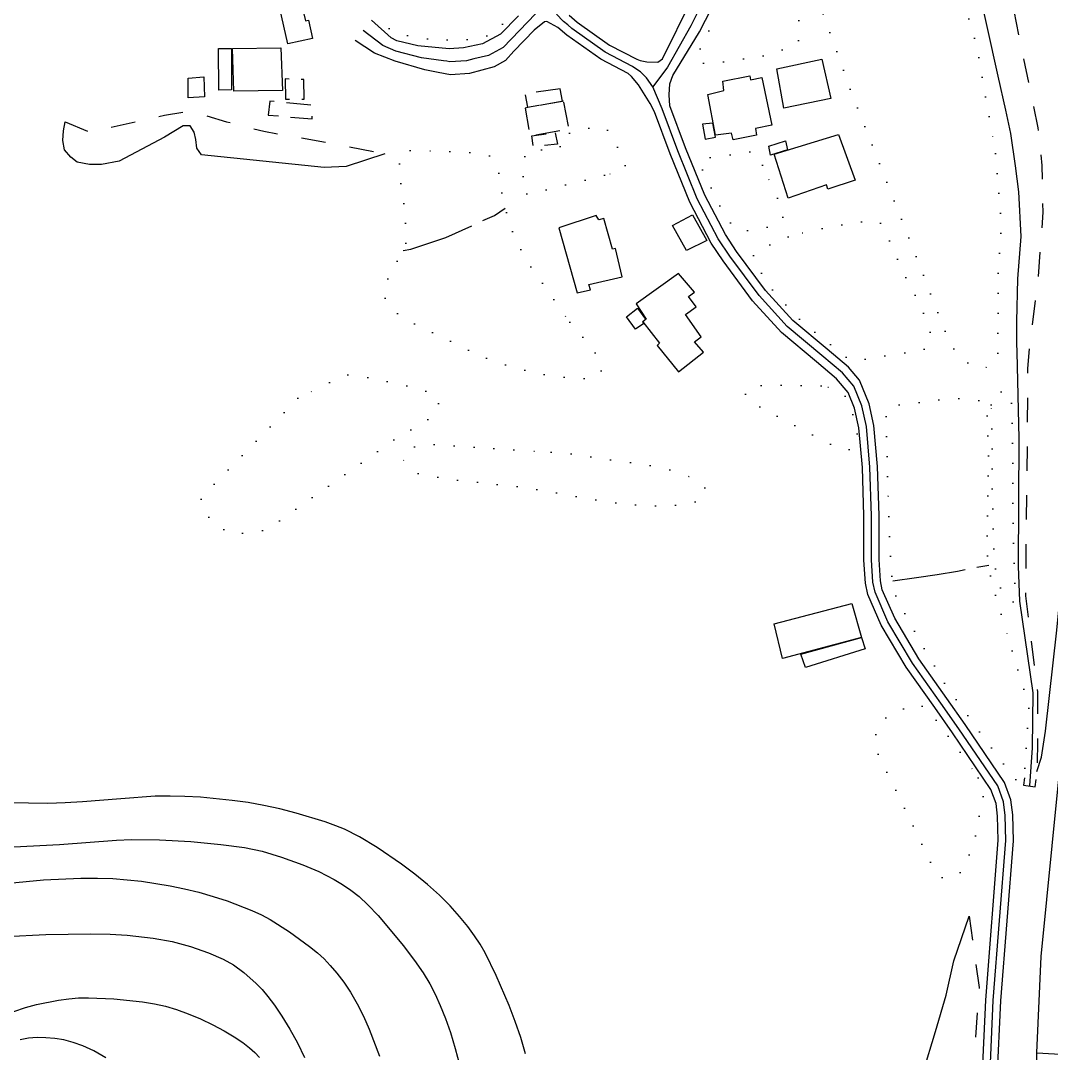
# Model space of a CAD drawing. Header units: millimetres. Extents: x 220021 to 223505, y 489325 to 491820.
# Drawn here: x 221140 to 221351.4, y 490008.1 to 490219.8 of the extents above; entities that cross this region are included whole.
import ezdxf

# ---------------------------------------------------------------- set-up
doc = ezdxf.new("R2010")
doc.units = ezdxf.units.MM
for name, pattern in [('15M2P5', [17.5, 15, -2.5]), ('5M2P5', [7.5, 5, -2.5]), ('5M5', [10, 5, -5]), ('AM4', [4, 0, -4])]:
    doc.linetypes.add(name, pattern=pattern)
for name, color, linetype in [('A0013110', 8, 'Continuous'), ('A0023210', 8, 'Continuous'), ('A0023213', 8, 'Continuous'), ('B0014112', 8, 'Continuous'), ('B0014116', 8, '5M2P5'), ('C0076116', 8, 'Continuous'), ('D0015112', 8, '15M2P5'), ('D0025111', 8, 'AM4'), ('E0022112', 8, 'Continuous'), ('F0017111', 8, 'Continuous'), ('F0017114', 8, 'Continuous'), ('F0037221', 8, 'Continuous'), ('F0037222', 8, 'Continuous'), ('F0037223', 8, '5M5')]:
    doc.layers.add(name, color=color, linetype=linetype)

msp = doc.modelspace()

# ---------------------------------------------------------------- linework, layer by layer
at = {"layer": 'A0013110', "flags": 128}
for points in [[(221252.534, 490220.901), (221254.164, 490219.527), (221260.834, 490214.793), (221266.45, 490211.884), (221267.109, 490211.663), (221268.474, 490211.397), (221270.762, 490211.29), (221271.652, 490211.965), (221277.632, 490224.078)], [(221340.354, 490002.886), (221341.069, 490018.834), (221343.655, 490051.686), (221343.521, 490056.987), (221343.14, 490060.044), (221341.845, 490063.627), (221333.746, 490075.536), (221330.031, 490080.822), (221324.285, 490088.965), (221319.305, 490097.295), (221316.76, 490103.112), (221316.369, 490104.939), (221316.092, 490109.319), (221316.1, 490118.349), (221315.781, 490128.375), (221315.029, 490136.813), (221314.046, 490141.285), (221312.098, 490146.102), (221309.813, 490148.791), (221305.487, 490152.458), (221298.447, 490158.316), (221292.805, 490164.523), (221286.882, 490172.509), (221284.582, 490175.955), (221280.366, 490184.004), (221276.407, 490193.76), (221273.18, 490202.37), (221273.077, 490204.628), (221273.16, 490206.829), (221273.831, 490208.588), (221279.253, 490217.492), (221282.979, 490224.791)], [(221337.253, 490002.949), (221337.975, 490019.026), (221340.552, 490051.769), (221340.426, 490056.755), (221340.107, 490059.316), (221339.062, 490062.206), (221331.196, 490073.773), (221327.532, 490078.988), (221327.52, 490079.004), (221321.684, 490087.273), (221316.544, 490095.872), (221313.794, 490102.157), (221313.29, 490104.515), (221312.992, 490109.223), (221313, 490118.301), (221312.685, 490128.188), (221311.958, 490136.34), (221311.074, 490140.365), (221309.769, 490143.592), (221307.402, 490146.377), (221303.3, 490149.855), (221296.09, 490155.854), (221290.175, 490162.362), (221284.101, 490170.551), (221281.654, 490174.217), (221277.278, 490182.573), (221273.239, 490192.524), (221270.022, 490201.107), (221269.134, 490202.807), (221266.765, 490206.668), (221265.309, 490208.367), (221264.676, 490208.974), (221259.06, 490211.883), (221252.081, 490216.836), (221250.211, 490218.413), (221247.957, 490219.625), (221247.456, 490219.565), (221245.378, 490217.869), (221241.2, 490213.579), (221239.517, 490211.609), (221237.177, 490210.35), (221232.124, 490208.992), (221228.224, 490208.727), (221225.656, 490209.148), (221222.969, 490209.731), (221216.82, 490211.487), (221212.587, 490213.168), (221208.63, 490215.71)], [(221242.155, 490220.809), (221238.448, 490217.025), (221234.758, 490215.037), (221230.847, 490214.218), (221227.911, 490214.031), (221221.493, 490214.643), (221217.221, 490215.67), (221216.027, 490216.309), (221211.995, 490219.897)]]:
    msp.add_lwpolyline(points, dxfattribs=at)
at = {"layer": 'A0023210', "flags": 128}
for points in [[(221248.08, 490223.755), (221247.332, 490222.99), (221238.983, 490214.317), (221235.968, 490212.693), (221232.99, 490211.97), (221231.486, 490211.605), (221228.068, 490211.379), (221227.426, 490211.484), (221226.783, 490211.589), (221222.231, 490212.187), (221217.02, 490213.579), (221214.307, 490214.738), (221210.312, 490217.803)], [(221280.305, 490224.434), (221277.479, 490218.729), (221272.742, 490210.276), (221269.693, 490206.221)], [(221338.804, 490002.917), (221339.522, 490018.93), (221342.103, 490051.728), (221341.973, 490056.871), (221341.624, 490059.68), (221340.453, 490062.917), (221332.471, 490074.655), (221328.776, 490079.913), (221322.985, 490088.119), (221317.924, 490096.583), (221315.277, 490102.634), (221314.83, 490104.727), (221314.542, 490109.271), (221314.55, 490118.324), (221314.233, 490128.281), (221313.494, 490136.577), (221312.56, 490140.825), (221310.933, 490144.847), (221308.607, 490147.584), (221304.394, 490151.157), (221297.269, 490157.085), (221291.49, 490163.443), (221285.492, 490171.53), (221283.118, 490175.086), (221278.822, 490183.288), (221274.823, 490193.142), (221271.601, 490201.739), (221269.693, 490206.221), (221268.384, 490208.119), (221267.166, 490209.292), (221266.223, 490209.961), (221265.563, 490210.429), (221259.947, 490213.338), (221253.123, 490218.182), (221252.248, 490218.92), (221251.373, 490219.657), (221251.309, 490219.722), (221249.933, 490221.144)]]:
    msp.add_lwpolyline(points, dxfattribs=at)
at = {"layer": 'A0023210'}
msp.add_lwpolyline([(221348.435, 490008.217), (221368.996, 490007.017)], dxfattribs=at)
at = {"layer": 'A0023213', "flags": 128}
msp.add_lwpolyline([(221348.117, 489986.755), (221348.435, 490008.217), (221349.346, 490027.921), (221352.794, 490062.319), (221356.379, 490096.435), (221360.613, 490138.485), (221363.608, 490168.27), (221364.613, 490188.487), (221366.558, 490200.734), (221372.211, 490215.555), (221386.486, 490189.603), (221392.724, 490175.449), (221397.627, 490161.391), (221405.186, 490133.557), (221413.187, 490104.688), (221422.576, 490072.017), (221427.516, 490054.053), (221433.094, 490032.639), (221437.61, 490019.621), (221442.304, 490004.498)], dxfattribs=at)
at = {"layer": 'B0014112', "flags": 128}
for points in [[(221203.001, 490235.295), (221203.235, 490233.844), (221195.393, 490232.25), (221198.481, 490219.775), (221199.075, 490219.906), (221199.904, 490216.123), (221194.872, 490215.054), (221191.893, 490228.099), (221193.535, 490228.777), (221192.701, 490232.525)], [(221180.621, 490214.119), (221183.279, 490214.113), (221183.28, 490205.652), (221180.658, 490205.572)], [(221193.379, 490214.234), (221193.749, 490205.461), (221183.736, 490205.362), (221183.516, 490214.091)], [(221304.386, 490211.914), (221306.223, 490203.841), (221296.581, 490201.869), (221295.153, 490209.92)], [(221289.592, 490208.488), (221289.758, 490207.705), (221292.046, 490208.187), (221294.129, 490198.417), (221290.763, 490197.683), (221290.973, 490196.367), (221286.171, 490195.379), (221285.855, 490196.725), (221282.548, 490196.347), (221280.956, 490204.64), (221284.297, 490205.464), (221284.066, 490207.409)], [(221282.027, 490198.826), (221279.901, 490198.583), (221280.46, 490195.507), (221282.528, 490195.919)], [(221307.818, 490196.47), (221311.18, 490187.118), (221305.581, 490185.273), (221305.326, 490186.137), (221297.488, 490183.388), (221294.591, 490192.42)], [(221296.93, 490195.19), (221297.312, 490193.298), (221293.859, 490192.232), (221293.491, 490194.102)], [(221258.097, 490179.889), (221250.393, 490177.321), (221254.162, 490163.999), (221256.902, 490164.631), (221256.594, 490165.704), (221263.447, 490167.272), (221262.058, 490173.089), (221261.456, 490172.975), (221259.664, 490179.218), (221258.622, 490178.946)], [(221277.809, 490180.019), (221280.794, 490174.717), (221276.633, 490172.685), (221273.719, 490177.813)], [(221274.975, 490167.98), (221266.308, 490161.738), (221268.319, 490158.631), (221267.649, 490158.092), (221271.051, 490153.685), (221270.572, 490153.245), (221274.958, 490147.842), (221280.098, 490151.82), (221278.25, 490153.975), (221279.588, 490155.017), (221276.426, 490159.566), (221278.57, 490161.172), (221276.99, 490163.23), (221278.232, 490164.167)], [(221266.558, 490160.834), (221268.203, 490158.604), (221267.6, 490158.095), (221267.885, 490157.727), (221266.124, 490156.55), (221264.296, 490159.058)], [(221310.545, 490100.345), (221312.479, 490093.382), (221296.295, 490089.034), (221294.584, 490096.174)], [(221312.498, 490093.325), (221313.253, 490091.031), (221301.034, 490087.212), (221300.084, 490089.965)]]:
    msp.add_lwpolyline(points, close=True, dxfattribs=at)
at = {"layer": 'B0014112'}
msp.add_lwpolyline([(221174.365, 490208.024), (221177.623, 490208.271), (221177.766, 490204.195), (221174.416, 490204.001)], close=True, dxfattribs=at)
at = {"layer": 'B0014116', "flags": 128}
for points in [[(221194.312, 490207.864), (221194.352, 490203.705), (221198.171, 490203.731), (221198.123, 490207.72)], [(221250.704, 490205.802), (221243.457, 490204.819), (221244.002, 490202.049), (221251.145, 490203.29)], [(221191.133, 490203.302), (221190.779, 490200.466), (221199.804, 490199.658), (221199.816, 490202.455)], [(221251.386, 490203.288), (221243.489, 490201.897), (221244.485, 490196.209), (221252.494, 490197.59)], [(221249.64, 490196.791), (221250.119, 490194.522), (221245.154, 490194.002), (221244.892, 490196.221)]]:
    msp.add_lwpolyline(points, close=True, dxfattribs=at)
at = {"layer": 'C0076116', "flags": 128}
msp.add_lwpolyline([(221345.94, 490064.59), (221345.727, 490063.105), (221348.103, 490062.765), (221348.316, 490064.249)], dxfattribs=at)
at = {"layer": 'D0015112', "flags": 128}
for points in [[(221218.511, 490172.666), (221220.061, 490172.984), (221227.274, 490175.371), (221237.216, 490179.885), (221239.447, 490181.394)], [(221318.919, 490104.982), (221323.798, 490105.636), (221328.001, 490106.279), (221332.175, 490106.921), (221335.709, 490107.694), (221338.595, 490108.162)]]:
    msp.add_lwpolyline(points, dxfattribs=at)
at = {"layer": 'D0025111', "flags": 128}
for points in [[(221339.977, 490192.587), (221341.078, 490179.524), (221341.094, 490174.435), (221340.524, 490169.967), (221340.476, 490150.74), (221339.684, 490149.609), (221338.041, 490148.704), (221335.493, 490148.818), (221332.568, 490150.797), (221330.541, 490153.907), (221321.019, 490178.336), (221310.909, 490203.84), (221304.004, 490222.954), (221296.958, 490253.321), (221295.502, 490261.012), (221295.815, 490262.539), (221297.935, 490263.783), (221301.282, 490262.539), (221314.145, 490256.601), (221323.769, 490250.833), (221326.487, 490247.44), (221328.63, 490240.711), (221336.195, 490214.359)], [(221232.163, 490239.597), (221232.548, 490239.697), (221234.322, 490240.059), (221234.858, 490240.13), (221237.909, 490240.36), (221238.272, 490240.345), (221238.593, 490240.305), (221238.877, 490240.229), (221239.136, 490240.099), (221239.358, 490239.916), (221239.538, 490239.689), (221239.682, 490239.39), (221239.8, 490239.037), (221239.9, 490238.602), (221239.971, 490238.12), (221240.046, 490237.037), (221240.059, 490235.9), (221240.19, 490234.234), (221240.282, 490233.712), (221240.66, 490230.625), (221240.826, 490227.988), (221240.832, 490226.991), (221240.669, 490223.847), (221240.579, 490223.408), (221240.319, 490222.484), (221239.839, 490221.085), (221239.474, 490220.19), (221239.269, 490219.769), (221239.038, 490219.366), (221238.8, 490219), (221238.263, 490218.32), (221237.978, 490218.036), (221237.661, 490217.756), (221237.323, 490217.505), (221236.981, 490217.289), (221236.592, 490217.096), (221235.775, 490216.751), (221235.329, 490216.604), (221233.976, 490216.253), (221233.49, 490216.161), (221230.978, 490215.847), (221230.439, 490215.823), (221229.32, 490215.835), (221226.071, 490215.882), (221223.647, 490216.047), (221223.132, 490216.116), (221220.125, 490216.591), (221218.107, 490217.025), (221217.726, 490217.134), (221217.374, 490217.256), (221216.421, 490217.657), (221216.123, 490217.819), (221215.835, 490218.014), (221215.299, 490218.421), (221215.044, 490218.659), (221214.807, 490218.914), (221214.592, 490219.185), (221214.398, 490219.498), (221214.222, 490219.854), (221213.913, 490220.621), (221213.623, 490221.517), (221212.742, 490224.623), (221211.994, 490227.962), (221211.458, 490231.017), (221211.37, 490231.949), (221211.377, 490232.385), (221211.407, 490232.791), (221211.516, 490233.521), (221211.617, 490233.845), (221211.779, 490234.147), (221211.992, 490234.406), (221212.254, 490234.632), (221212.561, 490234.837), (221212.91, 490235.034), (221213.313, 490235.221), (221213.738, 490235.379), (221216.793, 490236.299), (221217.48, 490236.45), (221220.647, 490237.129)], [(221295.374, 490224.596), (221297.346, 490225.003), (221298.029, 490224.927), (221298.737, 490224.224), (221299.599, 490220.349), (221299.806, 490218.737), (221299.836, 490217.434), (221299.8, 490216.701), (221299.655, 490216.032), (221299.402, 490215.248), (221298.793, 490214.626), (221292.509, 490212.612), (221286.363, 490211.659), (221283.704, 490211.303), (221281.704, 490211.093), (221280.344, 490211.048), (221279.358, 490211.168), (221278.855, 490211.474), (221278.647, 490211.874), (221278.716, 490212.316), (221278.983, 490213.143), (221283.069, 490221.456), (221283.534, 490222.204), (221284.262, 490223.077), (221285.162, 490223.594)], [(221259.777, 490188.128), (221244.55, 490184.321), (221243.391, 490184.319), (221242.893, 490185.473), (221243.382, 490191.739), (221243.712, 490192.564), (221244.539, 490193.225), (221249.837, 490193.395), (221250.664, 490193.725), (221250.827, 490196.034), (221250.992, 490196.364), (221252.316, 490196.695), (221258.274, 490198.185), (221259.93, 490197.857), (221261.091, 490196.704), (221264.079, 490190.441), (221263.915, 490189.121), (221263.253, 490188.791)], [(221252.65, 490157.974), (221252.963, 490157.711), (221253.347, 490157.34), (221254.166, 490156.425), (221255.082, 490155.28), (221256.965, 490152.932), (221258.983, 490150.191), (221259.213, 490149.651), (221259.331, 490149.043), (221259.276, 490148.478), (221259.139, 490148.065), (221258.944, 490147.691), (221258.685, 490147.378), (221258.346, 490147.098), (221257.903, 490146.85), (221257.388, 490146.668), (221256.77, 490146.528), (221256.104, 490146.446), (221255.341, 490146.418), (221254.575, 490146.441), (221252.19, 490146.645), (221248.848, 490147.027), (221246.28, 490147.477), (221242.759, 490148.294), (221239.173, 490149.327), (221235.757, 490150.54), (221234.912, 490150.894), (221231.572, 490152.431), (221228.415, 490154.021), (221225.014, 490155.641), (221221.994, 490157.062), (221218.787, 490158.714), (221218.211, 490159.067), (221217.679, 490159.442), (221216.731, 490160.202), (221216.299, 490160.602), (221215.911, 490161.002), (221215.574, 490161.409), (221215.276, 490161.823), (221215.035, 490162.23), (221214.856, 490162.655), (221214.745, 490163.072), (221214.698, 490163.497), (221214.706, 490163.928), (221214.783, 490164.774), (221214.844, 490165.191), (221215.032, 490166.007), (221215.166, 490166.41), (221215.646, 490167.618), (221215.845, 490168.046), (221216.807, 490169.808), (221217.117, 490170.286), (221218.772, 490173.112), (221218.945, 490173.626), (221219.058, 490174.14), (221219.127, 490174.669), (221219.142, 490175.209), (221219.096, 490176.324), (221218.856, 490179.487), (221218.565, 490182.869), (221218.486, 490183.326), (221217.997, 490186.359), (221217.78, 490188.446), (221217.756, 490189.025), (221217.792, 490192.123), (221217.922, 490192.385), (221218.149, 490192.604), (221218.44, 490192.777), (221218.808, 490192.938), (221219.254, 490193.06), (221219.768, 490193.153), (221220.341, 490193.195), (221220.952, 490193.198), (221224.003, 490193.108), (221227.248, 490193.01), (221230.575, 490192.873), (221233.655, 490192.715), (221234.662, 490192.598), (221235.133, 490192.497), (221235.532, 490192.385), (221235.87, 490192.244), (221236.172, 490192.075), (221236.431, 490191.88), (221236.665, 490191.649), (221236.884, 490191.372), (221237.089, 490191.077), (221237.297, 490190.735), (221237.67, 490190.019), (221237.831, 490189.605), (221237.964, 490189.183), (221238.157, 490188.385), (221238.297, 490187.568), (221238.796, 490184.153), (221238.907, 490183.613), (221239.637, 490180.615), (221240.676, 490177.243), (221240.938, 490176.624), (221242.219, 490173.827), (221243.615, 490170.879)], [(221292.176, 490190.21), (221291.533, 490191.524), (221291.041, 490192.291), (221290.513, 490192.863), (221290.082, 490193.029), (221288.865, 490192.776), (221280.233, 490191.552), (221279.585, 490191.269), (221279.494, 490190.337), (221279.709, 490189.581), (221283.793, 490181.19), (221284.643, 490179.664), (221286.105, 490177.802), (221287.485, 490176.84), (221288.471, 490176.734), (221289.871, 490176.779), (221291.112, 490176.983), (221294.783, 490177.892), (221295.622, 490178.398), (221296.219, 490178.843), (221296.371, 490179.178), (221296.376, 490180.372), (221296.233, 490181.196)], [(221297.449, 490175.493), (221293.256, 490173.703), (221292.053, 490173.092), (221290.469, 490171.954), (221290.238, 490171.422), (221290.639, 490169.997), (221294.773, 490163.879), (221300.564, 490157.821), (221307.774, 490152.127), (221309.905, 490150.387), (221311.654, 490150.194), (221314.269, 490150.601), (221322.567, 490151.89), (221324.366, 490152.215), (221325.95, 490152.619), (221326.711, 490154.539), (221326.555, 490156.159), (221324.655, 490161.381), (221321.051, 490168.185), (221317.457, 490176.568), (221316.947, 490177.569), (221316.455, 490178.257), (221315.934, 490178.736), (221315.575, 490178.863), (221314.765, 490178.917), (221309.368, 490178.104), (221304.492, 490177.239)], [(221196.921, 490142.392), (221179.56, 490124.566), (221177.08, 490121.761), (221177.414, 490119.453), (221180.067, 490116.322), (221183.712, 490114.512), (221190.334, 490115.343), (221217.958, 490134.827), (221222.425, 490137.14), (221224.41, 490138.791), (221225.732, 490140.606), (221225.73, 490142.585), (221222.747, 490144.066), (221217.282, 490145.38), (221209.498, 490147.021), (221207.18, 490147.184), (221205.525, 490146.687)], [(221304.205, 490144.971), (221292.45, 490145.124), (221289.801, 490144.627), (221288.643, 490143.636), (221288.811, 490142.482), (221292.125, 490140.342), (221308.03, 490131.948), (221309.355, 490131.785), (221310.348, 490131.95), (221311.34, 490132.611), (221311.667, 490135.909), (221311.334, 490137.558), (221309.175, 490142.832), (221308.511, 490143.821), (221307.683, 490144.15)], [(221339.128, 490141.033), (221338.943, 490142.436), (221339.408, 490143.187), (221341.639, 490143.875), (221342.445, 490143.792), (221343.002, 490143.442), (221343.278, 490142.758), (221343.277, 490141.682), (221343.289, 490139.876), (221343.504, 490133.735), (221343.519, 490122.535), (221343.668, 490111.732), (221344.017, 490103.536), (221344.022, 490101.924), (221343.87, 490100.665), (221343.362, 490100.601), (221342.715, 490100.933), (221342.194, 490101.423), (221341.641, 490102.258), (221340.909, 490103.795), (221340.024, 490106.883), (221339.729, 490109.265), (221339.572, 490113.273), (221339.311, 490123.627), (221339.321, 490133.916)], [(221343.39, 490090.614), (221346.875, 490079.191), (221345.91, 490064.941), (221345.276, 490063.923), (221344.374, 490063.923), (221340.146, 490069.434), (221335.025, 490076.309), (221329.739, 490083.677), (221324.393, 490092.749), (221319.616, 490101.598), (221319.208, 490103.495), (221318.843, 490105.37), (221318.554, 490107.014), (221318.291, 490112.85), (221318.191, 490115.768), (221318.092, 490119.973), (221318.005, 490122.326), (221317.813, 490127.799), (221317.738, 490131.134), (221317.532, 490138.502), (221318.023, 490140.347), (221319.362, 490140.953), (221322.079, 490141.169), (221329.531, 490142.268), (221333.442, 490142.349), (221337.122, 490141.884), (221337.779, 490141.365), (221338.177, 490140.329), (221338.29, 490138.598), (221338.544, 490131.672), (221338.393, 490123.028), (221338.291, 490116.063), (221338.287, 490113.001), (221338.383, 490109.389), (221339.069, 490105.423), (221341.619, 490096.361)], [(221248.847, 490131.352), (221249.588, 490131.308), (221252.865, 490130.988), (221255.688, 490130.556), (221259.289, 490130.015), (221263.246, 490129.471), (221266.267, 490129.032), (221269.814, 490128.477), (221272.82, 490127.84), (221273.435, 490127.666), (221276.46, 490126.634), (221277.078, 490126.385), (221278.171, 490125.847), (221278.7, 490125.483), (221279.188, 490125.094), (221280.31, 490124.085), (221280.547, 490123.707), (221280.629, 490123.337), (221280.585, 490122.966), (221280.416, 490122.538), (221280.131, 490122.15), (221279.803, 490121.852), (221279.429, 490121.579), (221278.964, 490121.349), (221278.428, 490121.167), (221277.849, 490121.023), (221275.175, 490120.527), (221274.405, 490120.452), (221271.232, 490120.334), (221268.778, 490120.387), (221265.321, 490120.6), (221261.702, 490120.982), (221258.461, 490121.479), (221255.167, 490122.045), (221251.75, 490122.722), (221248.261, 490123.341), (221244.581, 490123.929), (221241.125, 490124.383), (221237.883, 490124.707), (221234.869, 490125.045), (221231.732, 490125.366), (221228.283, 490125.795), (221224.912, 490126.346), (221221.639, 490126.965), (221221.165, 490127.135), (221220.737, 490127.322), (221220.334, 490127.546), (221219.968, 490127.823), (221219.644, 490128.119), (221219.357, 490128.439), (221219.098, 490128.763), (221218.875, 490129.087), (221218.7, 490129.4), (221218.57, 490129.699), (221218.499, 490129.987), (221218.481, 490130.268), (221218.507, 490130.53), (221218.557, 490130.779), (221218.622, 490131.012), (221218.725, 490131.233), (221218.86, 490131.444), (221219.041, 490131.641), (221219.278, 490131.825), (221219.577, 490131.997), (221219.93, 490132.148), (221220.347, 490132.287), (221221.258, 490132.534), (221222.294, 490132.749), (221222.852, 490132.827), (221224.028, 490132.902), (221224.734, 490132.901)], [(221336.457, 490064.615), (221337.318, 490062.837), (221337.51, 490061.462), (221337.415, 490060.189), (221336.917, 490058.455), (221335.852, 490052.492), (221334.017, 490047.242), (221333.253, 490045.775), (221332.172, 490044.632), (221331.668, 490044.223), (221330.804, 490044.058), (221330.056, 490044.059), (221329.265, 490044.096), (221328.625, 490044.342), (221327.668, 490045.084), (221323.628, 490053.68), (221315.791, 490069.692), (221315.362, 490072.24), (221315.429, 490073.664), (221316.014, 490075.318), (221317.246, 490076.742), (221322.819, 490079.57), (221324.128, 490079.683), (221325.581, 490078.94), (221326.587, 490077.989), (221332.887, 490069.664)]]:
    msp.add_lwpolyline(points, close=True, dxfattribs=at)
at = {"layer": 'E0022112', "flags": 128}
msp.add_lwpolyline([(221335.783, 490229.471), (221340.447, 490208.395), (221342.031, 490201.447), (221343.044, 490196.647), (221344.022, 490190.02), (221344.72, 490184.736), (221345.178, 490175.587), (221344.491, 490166.909), (221344.309, 490158.101), (221344.292, 490153.724), (221344.373, 490151.835), (221344.746, 490134.135), (221344.613, 490108.009), (221344.901, 490100.77), (221347.665, 490081.996), (221347.487, 490070.742), (221346.944, 490062.931)], dxfattribs=at)
at = {"layer": 'F0017111', "flags": 128}
for points, elevation in [([(221243.61, 490007.98), (221242.617, 490011.341), (221241.494, 490014.656), (221240.255, 490017.921), (221237.6, 490024.058), (221235.298, 490028.689), (221234.269, 490030.459), (221233.126, 490032.194), (221231.74, 490034.103), (221230.079, 490036.172), (221228.137, 490038.335), (221225.919, 490040.526), (221223.473, 490042.706), (221220.858, 490044.837), (221218.153, 490046.872), (221213.171, 490050.296), (221209.557, 490052.484), (221206.486, 490054.028), (221204.706, 490054.773), (221202.49, 490055.572), (221196.529, 490057.357), (221193.202, 490058.197), (221189.924, 490058.909), (221186.691, 490059.491), (221183.447, 490059.962), (221176.895, 490060.61), (221173.737, 490060.782), (221170.719, 490060.846), (221167.66, 490060.792), (221160.568, 490060.308), (221152.726, 490059.64), (221149.14, 490059.434), (221145.63, 490059.342), (221137.698, 490059.456)], 55), ([(221138.669, 490050.438), (221148.004, 490050.907), (221159.72, 490051.773), (221162.757, 490051.915), (221168.506, 490051.883), (221174.969, 490051.508), (221181.12, 490050.936), (221185.956, 490050.297), (221189.553, 490049.578), (221193.551, 490048.346), (221197.927, 490046.757), (221201.218, 490045.393), (221204.352, 490043.757), (221206.069, 490042.713), (221207.785, 490041.543), (221209.462, 490040.225), (221211.251, 490038.571), (221213.349, 490036.348), (221215.858, 490033.444), (221218.483, 490030.217), (221220.833, 490027.149), (221222.617, 490024.59), (221223.953, 490022.378), (221225.058, 490020.223), (221226.115, 490017.876), (221227.155, 490015.262), (221228.174, 490012.346), (221229.166, 490009.1), (221230.135, 490005.506)], 60), ([(221137.635, 490043.005), (221144.695, 490043.654), (221152.391, 490044), (221155.805, 490044.013), (221158.922, 490043.914), (221161.884, 490043.705), (221164.815, 490043.387), (221170.683, 490042.45), (221173.633, 490041.838), (221176.581, 490041.122), (221179.508, 490040.288), (221182.376, 490039.34), (221187.437, 490037.37), (221189.42, 490036.468), (221191.207, 490035.529), (221195.16, 490033.022), (221199.31, 490030.013), (221200.921, 490028.705), (221202.273, 490027.463), (221203.551, 490026.125), (221204.902, 490024.552), (221206.311, 490022.716), (221207.72, 490020.611), (221209.081, 490018.249), (221210.363, 490015.698), (221211.543, 490013.04), (221213.621, 490007.525)], 65), ([(221137.058, 490032.06), (221145.203, 490032.475), (221154.35, 490032.612), (221158.391, 490032.505), (221161.885, 490032.299), (221167.215, 490031.734), (221171.118, 490031), (221174.888, 490029.999), (221178.538, 490028.728), (221181.577, 490027.413), (221183.68, 490026.267), (221185.842, 490024.675), (221188.356, 490022.446), (221189.551, 490021.195), (221190.757, 490019.747), (221192.085, 490017.95), (221193.605, 490015.702), (221195.225, 490013.084), (221196.814, 490010.226), (221198.27, 490007.217)], 70), ([(221157.53, 490007.212), (221155.045, 490008.601), (221152.815, 490009.627), (221150.781, 490010.355), (221148.88, 490010.842), (221147.048, 490011.143), (221145.234, 490011.303), (221143.434, 490011.321), (221141.657, 490011.188), (221139.915, 490010.893)], 80)]:
    msp.add_lwpolyline(points, dxfattribs=dict(at, elevation=elevation))
at = {"layer": 'F0017114', "elevation": 75, "flags": 128}
msp.add_lwpolyline([(221138.632, 490016.693), (221141.033, 490017.466), (221143.321, 490018.093), (221147.817, 490019.015), (221149.929, 490019.302), (221151.915, 490019.463), (221153.966, 490019.504), (221159.127, 490019.26), (221165.005, 490018.67), (221167.492, 490018.273), (221169.739, 490017.766), (221171.987, 490017.091), (221174.414, 490016.208), (221176.943, 490015.152), (221179.433, 490013.972), (221181.755, 490012.724), (221183.828, 490011.476), (221185.584, 490010.298), (221186.982, 490009.238), (221188.101, 490008.249), (221189.046, 490007.261)], dxfattribs=at)
at = {"layer": 'F0037221', "flags": 128}
msp.add_lwpolyline([(221348.454, 490065.911), (221349.441, 490068.826), (221350.262, 490074.139), (221352.556, 490094.873), (221355.502, 490124.689), (221357.63, 490145.423), (221359.267, 490162.387), (221359.752, 490175.237), (221359.737, 490193.911), (221359.234, 490204.189), (221357.903, 490217.378), (221355.749, 490229.365), (221349.626, 490251.966), (221340.694, 490280.043), (221329.45, 490311.027), (221315.726, 490347.831), (221307.955, 490367.858), (221295.729, 490388.219)], dxfattribs=at)
at = {"layer": 'F0037222', "flags": 128}
for points in [[(221214.738, 490192.536), (221206.794, 490189.89), (221202.324, 490189.72), (221177.154, 490192.334), (221176.159, 490193.652), (221175.991, 490195.465), (221175.658, 490196.949), (221174.829, 490198.267), (221173.338, 490198.266), (221169.533, 490195.954), (221160.268, 490190.998), (221156.627, 490190.335), (221154.143, 490190.332), (221151.659, 490190.825), (221150.333, 490191.813), (221149.007, 490193.295), (221148.673, 490195.274), (221148.836, 490197.253), (221149.165, 490199.067)], [(221325.164, 490004.265), (221327.707, 490012.55), (221329.864, 490020.013), (221331.452, 490027.095), (221334.561, 490036.236)]]:
    msp.add_lwpolyline(points, dxfattribs=at)
at = {"layer": 'F0037223', "flags": 128}
for points in [[(221295.729, 490388.219), (221288.971, 490380.323), (221287.818, 490377.066), (221287.325, 490374.838), (221287.163, 490371.925), (221287.165, 490368.499), (221288.159, 490364.046), (221295.927, 490347.274), (221310.307, 490315.44), (221329.32, 490266.484), (221342.55, 490228.48), (221343.71, 490221.801), (221348.679, 490197.827), (221349.51, 490190.12), (221349.683, 490180.526), (221348.704, 490166.647), (221346.9, 490152.938), (221346.573, 490148.483), (221346.577, 490143.515), (221346.27, 490115.075), (221346.115, 490101.883), (221346.779, 490096.917), (221348.606, 490082.187), (221348.614, 490071.908), (221348.454, 490065.911)], [(221149.165, 490199.067), (221154.3, 490196.928), (221158.438, 490197.922), (221169.528, 490200.406), (221173.335, 490201.069), (221175.984, 490200.907), (221182.278, 490199.099), (221189.897, 490197.128), (221202.979, 490194.833), (221214.738, 490192.536)], [(221334.561, 490036.236), (221336.623, 490021.631), (221335.822, 490010.67), (221335.128, 490005.149), (221334.517, 490000.099), (221333.921, 489989.677), (221333.852, 489983.561), (221334.164, 489979.79), (221334.417, 489974.966), (221335.491, 489967.83), (221336.174, 489964.019), (221336.939, 489960.421), (221337.651, 489954.775), (221338.068, 489951.483), (221338.323, 489948.054), (221338.406, 489945.604), (221338.454, 489937.689), (221338.33, 489933.279), (221338.006, 489930.239), (221337.632, 489928.002), (221337.367, 489926.102), (221336.547, 489923.269), (221335.219, 489919.464), (221333.041, 489916.476)]]:
    msp.add_lwpolyline(points, dxfattribs=at)

doc.saveas('drawing.dxf')
